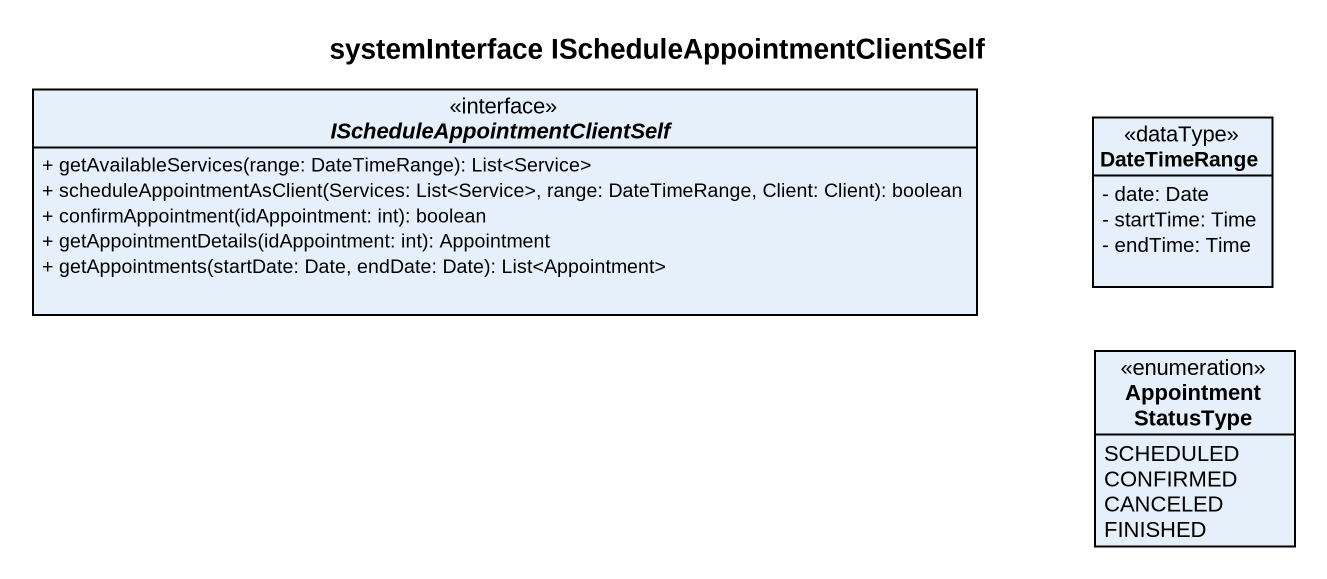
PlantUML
@startuml
title systemInterface IScheduleAppointmentClientSelf
hide circle
hide empty members
skinparam classAttributeIconSize 0
interface "IScheduleAppointmentClientSelf" as IScheduleAppointmentClientSe {
  + getAvailableServices(range: DateTimeRange): List<Service>
  + scheduleAppointmentAsClient(Services: List<Service>, range: DateTimeRange, Client: Client): boolean
  + confirmAppointment(idAppointment: int): boolean
  + getAppointmentDetails(idAppointment: int): Appointment
  + getAppointments(startDate: Date, endDate: Date): List<Appointment>
}
class DateTimeRange <<dataType>> {
  - date: Date
  - startTime: Time
  - endTime: Time
}
enum AppointmentStatusType {
  SCHEDULED
  CONFIRMED
  CANCELED
  FINISHED
}
@enduml
